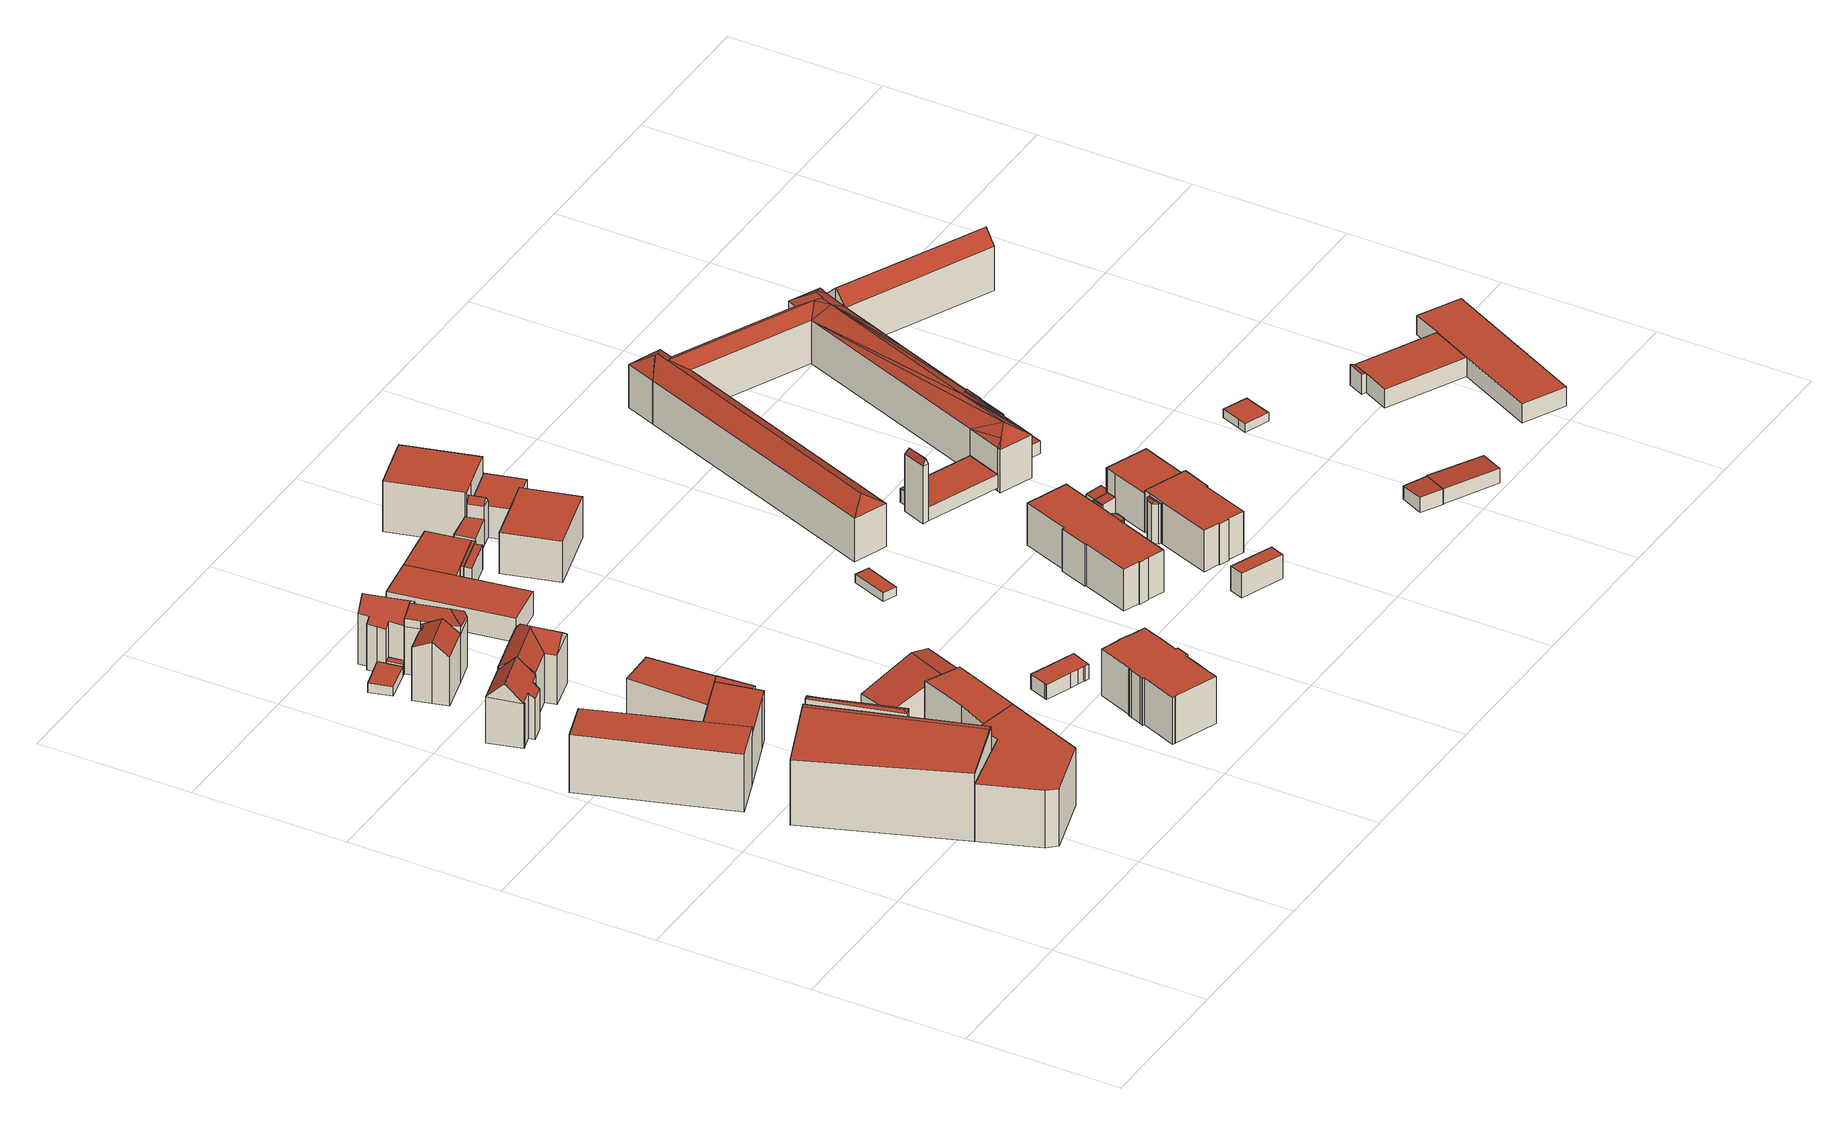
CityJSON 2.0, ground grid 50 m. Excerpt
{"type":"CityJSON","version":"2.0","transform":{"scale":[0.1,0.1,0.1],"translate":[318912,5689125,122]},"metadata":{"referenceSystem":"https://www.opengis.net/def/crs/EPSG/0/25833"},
"CityObjects":{
"building1":{"type":"Building","attributes":{"Gemeindeschluessel":14713000,"Geometrietyp2DReferenz":"3000","function":"31001_9998","roofType":"9999"},"children":["building1-1","building1-2","building1-3","building1-4","building1-5"]},
"building1-1":{"type":"BuildingPart","attributes":{"Dachtyp_tdc":"tdcPolyFlatRoof","Dachneigung":0,"QualitaetDacherkennung":34,"Geometrietyp2DReferenz":"3000","roofType":"1000","measuredHeight":16.97},"parents":["building1"],"geometry":[{"type":"MultiSurface","lod":"2","boundaries":[[[0,1,2,3,4]],[[1,5,6,7,2]],[[5,1,0,8]],[[9,3,2,7]],[[4,10,8,0]],[[3,9,10,4]],[[10,6,5,8]],[[10,9,7,6]]],"semantics":{"surfaces":[{"type":"WallSurface"},{"type":"RoofSurface"},{"type":"GroundSurface"},{"type":"ClosureSurface"}],"values":[0,0,1,2,0,3,0,3]}}]},
"building1-2":{"type":"BuildingPart","attributes":{"Dachtyp_tdc":"tdcPolyFlatRoof","Dachneigung":0,"QualitaetDacherkennung":44,"Geometrietyp2DReferenz":"3000","roofType":"1000","measuredHeight":16.89},"parents":["building1"],"geometry":[{"type":"MultiSurface","lod":"2","boundaries":[[[6,11,12,7]],[[11,13,14,12]],[[13,15,16,14]],[[17,18,19,20]],[[17,15,13,11,6,10,18]],[[19,9,7,12,14,16,20]],[[18,10,9,19]],[[7,9,10,6]],[[20,16,15,17]]],"semantics":{"surfaces":[{"type":"WallSurface"},{"type":"RoofSurface"},{"type":"GroundSurface"},{"type":"ClosureSurface"}],"values":[0,0,0,0,1,2,3,3,3]}}]},
"building1-3":{"type":"BuildingPart","attributes":{"Dachtyp_tdc":"tdcPolyFlatRoof","Dachneigung":0,"QualitaetDacherkennung":67,"Geometrietyp2DReferenz":"3000","roofType":"1000","measuredHeight":19.84},"parents":["building1"],"geometry":[{"type":"MultiSurface","lod":"2","boundaries":[[[21,22,23,24,25]],[[26,27,17,20,28,29]],[[30,31,32,16,15]],[[31,21,25,32]],[[31,30,27,26,22,21]],[[25,24,28,20,16,32]],[[29,23,22,26]],[[29,28,24,23]],[[15,17,27,30]],[[15,16,20,17]]],"semantics":{"surfaces":[{"type":"WallSurface"},{"type":"RoofSurface"},{"type":"GroundSurface"},{"type":"ClosureSurface"}],"values":[0,0,0,0,1,2,0,3,0,3]}}]},
"building1-4":{"type":"BuildingPart","attributes":{"Dachtyp_tdc":"tdcPolyFlatRoof","Dachneigung":0,"QualitaetDacherkennung":59,"Geometrietyp2DReferenz":"3000","roofType":"1000","measuredHeight":16.89},"parents":["building1"],"geometry":[{"type":"MultiSurface","lod":"2","boundaries":[[[18,33,34,19]],[[33,35,36,34]],[[35,4,3,36]],[[4,35,33,18,10]],[[19,34,36,3,9]],[[9,3,4,10]],[[19,9,10,18]]],"semantics":{"surfaces":[{"type":"WallSurface"},{"type":"RoofSurface"},{"type":"GroundSurface"},{"type":"ClosureSurface"}],"values":[0,0,0,1,2,3,3]}}]},
"building1-5":{"type":"BuildingPart","attributes":{"Dachtyp_tdc":"tdcPolyFlatRoof","Dachneigung":0,"QualitaetDacherkennung":40,"Geometrietyp2DReferenz":"3000","roofType":"1000","measuredHeight":13.67},"parents":["building1"],"geometry":[{"type":"MultiSurface","lod":"2","boundaries":[[[23,37,38,24]],[[37,39,40,38]],[[39,29,28,40]],[[39,37,23,29]],[[28,24,38,40]],[[24,28,29,23]]],"semantics":{"surfaces":[{"type":"WallSurface"},{"type":"RoofSurface"},{"type":"GroundSurface"},{"type":"ClosureSurface"}],"values":[0,0,0,1,2,3]}}]},
"building2":{"type":"Building","attributes":{"Gemeindeschluessel":14713000,"Geometrietyp2DReferenz":"3000","function":"31001_9998","roofType":"9999"},"children":["building2-1","building2-2","building2-3","building2-4"]},
"building2-1":{"type":"BuildingPart","attributes":{"Dachtyp_tdc":"tdcPolyFlatRoof","Dachneigung":0,"QualitaetDacherkennung":62,"Geometrietyp2DReferenz":"3000","roofType":"1000","measuredHeight":19.66},"parents":["building2"],"geometry":[{"type":"MultiSurface","lod":"2","boundaries":[[[41,42,43,44]],[[42,45,46,43]],[[47,48,49,50]],[[48,51,52,49]],[[51,53,54,52]],[[55,56,57,58]],[[56,41,44,57]],[[56,55,53,51,48,47,45,42,41]],[[44,43,46,50,49,52,54,58,57]],[[50,46,45,47]],[[58,54,53,55]]],"semantics":{"surfaces":[{"type":"WallSurface"},{"type":"RoofSurface"},{"type":"GroundSurface"},{"type":"ClosureSurface"}],"values":[0,0,0,0,0,0,0,1,2,3,3]}}]},
"building2-2":{"type":"BuildingPart","attributes":{"Dachtyp_tdc":"tdcPolyFlatRoof","Dachneigung":0,"QualitaetDacherkennung":76,"Geometrietyp2DReferenz":"3000","roofType":"1000","measuredHeight":19.72},"parents":["building2"],"geometry":[{"type":"MultiSurface","lod":"2","boundaries":[[[59,60,55,58,61]],[[62,63,64,54,53]],[[63,65,66,64]],[[65,59,61,66]],[[65,63,62,60,59]],[[61,58,54,64,66]],[[53,55,60,62]],[[53,54,58,55]]],"semantics":{"surfaces":[{"type":"WallSurface"},{"type":"RoofSurface"},{"type":"GroundSurface"},{"type":"ClosureSurface"}],"values":[0,0,0,0,1,2,0,3]}}]},
"building2-3":{"type":"BuildingPart","attributes":{"Dachtyp_tdc":"tdcFreeFormRoof","Dachneigung":14.83,"QualitaetDacherkennung":22,"Geometrietyp2DReferenz":"3000","roofType":"5000","measuredHeight":28.86},"parents":["building2"],"geometry":[{"type":"MultiSurface","lod":"2","boundaries":[[[67,68,69,70,71]],[[68,72,73,69]],[[72,74,75,73]],[[74,76,77,78,75]],[[74,72,68,79,80]],[[79,68,67]],[[80,79,67,76]],[[80,76,74]],[[70,69,73,75,78]],[[71,77,76,67]],[[70,78,77,71]]],"semantics":{"surfaces":[{"type":"WallSurface"},{"type":"RoofSurface"},{"type":"GroundSurface"},{"type":"ClosureSurface"}],"values":[0,0,0,0,1,1,1,1,2,0,3]}}]},
"building2-4":{"type":"BuildingPart","attributes":{"Dachtyp_tdc":"tdcCutGableRoof","Dachneigung":19.3,"QualitaetDacherkennung":6,"Geometrietyp2DReferenz":"3000","roofType":"9999","measuredHeight":28.54},"parents":["building2"],"geometry":[{"type":"MultiSurface","lod":"2","boundaries":[[[81,82,83,46,45]],[[82,71,70,83]],[[82,81,84,85]],[[71,82,85,86]],[[87,77,71,86,88]],[[81,87,88,84]],[[86,85,84,88]],[[46,83,70,78,50]],[[50,78,77,87,47]],[[78,70,71,77]],[[81,45,47,87]],[[45,46,50,47]]],"semantics":{"surfaces":[{"type":"WallSurface"},{"type":"RoofSurface"},{"type":"GroundSurface"},{"type":"ClosureSurface"}],"values":[0,0,1,0,1,0,1,2,0,3,0,3]}}]},
"building3":{"type":"Building","attributes":{"Dachtyp_tdc":"tdcFreeFormRoof","Gemeindeschluessel":14713000,"Dachneigung":44.58,"QualitaetDacherkennung":64,"Geometrietyp2DReferenz":"3000","function":"31001_9998","roofType":"5000","measuredHeight":21.18},"geometry":[{"type":"MultiSurface","lod":"2","boundaries":[[[89,90,91,92]],[[90,93,94,91]],[[93,95,96,94]],[[95,97,98,96]],[[97,99,100,98]],[[99,101,102,100]],[[101,103,104,102]],[[103,105,106,104]],[[105,107,108,106]],[[107,89,92,108]],[[109,110,95,93]],[[99,97,110,109,90,89,107,105,103,101]],[[93,90,109]],[[97,95,110]],[[92,91,94,96,98,100,102,104,106,108]]],"semantics":{"surfaces":[{"type":"WallSurface"},{"type":"RoofSurface"},{"type":"GroundSurface"}],"values":[0,0,0,0,0,0,0,0,0,0,1,1,0,0,2]}}]},
"building4":{"type":"Building","attributes":{"Gemeindeschluessel":14713000,"Geometrietyp2DReferenz":"3000","function":"31001_9998","roofType":"9999"},"children":["building4-1","building4-2"]},
"building4-1":{"type":"BuildingPart","attributes":{"Dachtyp_tdc":"tdcPolyFlatRoof","Dachneigung":0,"QualitaetDacherkennung":0,"Geometrietyp2DReferenz":"3000","roofType":"1000","measuredHeight":3.93},"parents":["building4"],"geometry":[{"type":"MultiSurface","lod":"2","boundaries":[[[111,112,113,114,115]],[[115,114,116,117]],[[114,113,118,116]],[[113,112,119,120,118]],[[121,119,112,111]],[[111,115,117,122,121]],[[117,116,118,120,122]],[[121,122,120,119]]],"semantics":{"surfaces":[{"type":"RoofSurface"},{"type":"WallSurface"},{"type":"GroundSurface"},{"type":"ClosureSurface"}],"values":[0,1,1,1,1,1,2,3]}}]},
"building4-2":{"type":"BuildingPart","attributes":{"Dachtyp_tdc":"tdcPolyFlatRoof","Dachneigung":0,"QualitaetDacherkennung":80,"Geometrietyp2DReferenz":"3000","roofType":"1000","measuredHeight":3.2},"parents":["building4"],"geometry":[{"type":"MultiSurface","lod":"2","boundaries":[[[123,121,122,124]],[[119,125,126,120]],[[125,127,128,126]],[[127,123,124,128]],[[127,125,119,121,123]],[[124,122,120,126,128]],[[120,122,121,119]]],"semantics":{"surfaces":[{"type":"WallSurface"},{"type":"RoofSurface"},{"type":"GroundSurface"},{"type":"ClosureSurface"}],"values":[0,0,0,0,1,2,3]}}]},
"building5":{"type":"Building","attributes":{"Dachtyp_tdc":"tdcFreeFormRoof","Gemeindeschluessel":14713000,"Dachneigung":37.6,"QualitaetDacherkennung":41,"Geometrietyp2DReferenz":"3000","function":"31001_9998","roofType":"5000","measuredHeight":21.34},"geometry":[{"type":"MultiSurface","lod":"2","boundaries":[[[129,130,131,132]],[[130,133,134,131]],[[133,135,136,134]],[[135,137,138,136]],[[137,139,140,138]],[[139,141,142,140]],[[141,129,132,142]],[[143,144,141,139]],[[145,146,143,139,137]],[[145,137,135]],[[147,146,145,135,133]],[[147,133,130]],[[144,143,146,147,130,129]],[[144,129,141]],[[132,131,134,136,138,140,142]]],"semantics":{"surfaces":[{"type":"WallSurface"},{"type":"RoofSurface"},{"type":"GroundSurface"}],"values":[0,0,0,0,0,0,0,1,1,0,1,0,1,0,2]}}]},
"building6":{"type":"Building","attributes":{"Gemeindeschluessel":14713000,"Geometrietyp2DReferenz":"3000","function":"31001_9998","roofType":"9999"},"children":["building6-1","building6-2"]},
"building6-1":{"type":"BuildingPart","attributes":{"Dachtyp_tdc":"tdcFreeFormRoof","Dachneigung":12.19,"QualitaetDacherkennung":28,"Geometrietyp2DReferenz":"3000","roofType":"5000","measuredHeight":20.27},"parents":["building6"],"geometry":[{"type":"MultiSurface","lod":"2","boundaries":[[[148,149,150,151]],[[149,152,153,150]],[[154,155,156,157]],[[155,158,159,156]],[[158,160,161,159]],[[160,148,151,161]],[[162,163,164,165,166]],[[160,167,165,164,168]],[[167,169,170,171,172,173,174,166,165]],[[154,175,171,170,155]],[[158,169,167,160]],[[155,170,169,158]],[[160,168,148]],[[148,168,164,163,149]],[[149,163,162,176,152]],[[151,150,153,177,157,156,159,161]],[[157,177,178,154]],[[177,153,152,178]],[[176,162,166,174]],[[175,172,171]],[[178,173,172,175,154]],[[152,176,174,173,178]]],"semantics":{"surfaces":[{"type":"WallSurface"},{"type":"RoofSurface"},{"type":"GroundSurface"},{"type":"ClosureSurface"}],"values":[0,0,0,0,0,0,1,1,1,0,0,0,0,0,0,2,3,3,0,0,3,3]}}]},
"building6-2":{"type":"BuildingPart","attributes":{"Dachtyp_tdc":"tdcGableRoof","Dachneigung":39.01,"QualitaetDacherkennung":54,"Geometrietyp2DReferenz":"3000","roofType":"3100","measuredHeight":20.84},"parents":["building6"],"geometry":[{"type":"MultiSurface","lod":"2","boundaries":[[[179,180,181,182]],[[180,175,154,157,181]],[[176,183,184,153,152]],[[183,185,186,184]],[[185,187,188,186]],[[187,189,190,188]],[[189,179,182,190]],[[185,183,176,174,191]],[[191,172,175,180,179,189,187,185]],[[182,181,157,177,153,184,186,188,190]],[[173,172,191]],[[177,157,154,178]],[[178,154,175,172,173]],[[174,173,191]],[[177,178,152,153]],[[176,152,178,173,174]]],"semantics":{"surfaces":[{"type":"WallSurface"},{"type":"RoofSurface"},{"type":"GroundSurface"},{"type":"ClosureSurface"}],"values":[0,0,0,0,0,0,0,1,1,2,0,3,3,0,3,3]}}]},
"building7":{"type":"Building","attributes":{"Dachtyp_tdc":"tdcFreeFormRoof","Gemeindeschluessel":14713000,"Dachneigung":19.11,"QualitaetDacherkennung":12,"Geometrietyp2DReferenz":"3000","function":"31001_9998","roofType":"5000","measuredHeight":19.69},"geometry":[{"type":"MultiSurface","lod":"2","boundaries":[[[192,193,194,195]],[[193,196,197,194]],[[196,198,199,197]],[[198,200,201,199]],[[200,192,195,201]],[[193,192,202,203]],[[196,203,202,200,198]],[[196,193,203]],[[192,200,202]],[[195,194,197,199,201]]],"semantics":{"surfaces":[{"type":"WallSurface"},{"type":"RoofSurface"},{"type":"GroundSurface"}],"values":[0,0,0,0,0,1,1,0,0,2]}}]},
"building8":{"type":"Building","attributes":{"Gemeindeschluessel":14713000,"Dachtyp_tdc":"tdcFreeFormRoof","Dachneigung":37.73,"QualitaetDacherkennung":40,"Geometrietyp2DReferenz":"3000","function":"31001_9998","roofType":"5000","measuredHeight":21.02},"geometry":[{"type":"MultiSurface","lod":"2","boundaries":[[[204,205,206,207]],[[205,208,209,206]],[[208,210,211,209]],[[210,212,213,211]],[[212,158,214,213]],[[158,215,216,214]],[[215,217,218,216]],[[217,219,220,218]],[[219,204,207,220]],[[221,212,210,222]],[[215,158,221,222,208,205,204,219,217]],[[158,212,221]],[[210,208,222]],[[207,206,209,211,213,214,216,218,220]]],"semantics":{"surfaces":[{"type":"WallSurface"},{"type":"RoofSurface"},{"type":"GroundSurface"}],"values":[0,0,0,0,0,0,0,0,0,1,1,0,0,2]}}]},
"building9":{"type":"Building","attributes":{"Dachtyp_tdc":"tdcPolyFlatRoof","Gemeindeschluessel":14713000,"Dachneigung":0,"QualitaetDacherkennung":72,"Geometrietyp2DReferenz":"3000","function":"31001_9998","roofType":"1000","measuredHeight":16},"geometry":[{"type":"MultiSurface","lod":"2","boundaries":[[[223,224,225,226]],[[224,227,228,225]],[[227,229,230,228]],[[229,231,232,230]],[[231,233,234,232]],[[233,235,236,234]],[[235,237,238,236]],[[237,239,240,238]],[[239,241,242,240]],[[241,243,244,242]],[[243,245,246,244]],[[245,247,248,246]],[[247,249,250,248]],[[249,251,252,250]],[[251,253,254,252]],[[253,255,256,254]],[[255,257,258,256]],[[257,259,260,258]],[[259,261,262,260]],[[261,263,264,262]],[[263,265,266,264]],[[265,267,268,266]],[[267,269,270,268]],[[269,271,272,270]],[[271,273,274,272]],[[273,275,276,274]],[[275,277,278,276]],[[277,279,280,278]],[[279,223,226,280]],[[279,277,275,273,271,269,267,265,263,261,259,257,255,253,251,249,247,245,243,241,239,237,235,233,231,229,227,224,223]],[[226,225,228,230,232,234,236,238,240,242,244,246,248,250,252,254,256,258,260,262,264,266,268,270,272,274,276,278,280]]],"semantics":{"surfaces":[{"type":"WallSurface"},{"type":"RoofSurface"},{"type":"GroundSurface"}],"values":[0,0,0,0,0,0,0,0,0,0,0,0,0,0,0,0,0,0,0,0,0,0,0,0,0,0,0,0,0,1,2]}}]},
"building10":{"type":"Building","attributes":{"Dachtyp_tdc":"tdcPolyFlatRoof","Gemeindeschluessel":14713000,"Dachneigung":0,"QualitaetDacherkennung":76,"Geometrietyp2DReferenz":"3000","function":"31001_9998","roofType":"1000","measuredHeight":5.11},"geometry":[{"type":"MultiSurface","lod":"2","boundaries":[[[281,282,283,284]],[[282,285,286,283]],[[285,287,288,286]],[[287,289,290,288]],[[289,291,292,290]],[[291,293,294,292]],[[293,295,296,294]],[[295,297,298,296]],[[297,299,300,298]],[[299,301,302,300]],[[301,303,304,302]],[[303,281,284,304]],[[303,301,299,297,295,293,291,289,287,285,282,281]],[[284,283,286,288,290,292,294,296,298,300,302,304]]],"semantics":{"surfaces":[{"type":"WallSurface"},{"type":"RoofSurface"},{"type":"GroundSurface"}],"values":[0,0,0,0,0,0,0,0,0,0,0,0,1,2]}}]},
"building11":{"type":"Building","attributes":{"name":"Fritz-Baumgarten-Schule","Gemeindeschluessel":14713000,"Geometrietyp2DReferenz":"3000","function":"31001_3021","roofType":"9999"},"children":["building11-1","building11-2","building11-3","building11-4","building11-5","building11-6"]},
"building11-1":{"type":"BuildingPart","attributes":{"Dachtyp_tdc":"tdcPolyFlatRoof","Dachneigung":0,"QualitaetDacherkennung":39,"Geometrietyp2DReferenz":"3000","roofType":"1000","measuredHeight":8.17},"parents":["building11"],"geometry":[{"type":"MultiSurface","lod":"2","boundaries":[[[305,306,307,308]],[[309,310,311,312]],[[313,310,309,306,305]],[[308,307,312,311,314]],[[312,307,306,309]],[[314,311,310,313]],[[308,314,313,305]]],"semantics":{"surfaces":[{"type":"WallSurface"},{"type":"RoofSurface"},{"type":"GroundSurface"},{"type":"ClosureSurface"}],"values":[0,0,1,2,3,3,3]}}]},
"building11-2":{"type":"BuildingPart","attributes":{"Dachtyp_tdc":"tdcPolyFlatRoof","Dachneigung":0,"QualitaetDacherkennung":77,"Geometrietyp2DReferenz":"3000","roofType":"1000","measuredHeight":8.18},"parents":["building11"],"geometry":[{"type":"MultiSurface","lod":"2","boundaries":[[[315,316,317,318]],[[316,319,320,317]],[[321,322,311,310]],[[310,313,319,316,315,321]],[[322,318,317,320,314,311]],[[321,315,318,322]],[[320,319,313,314]],[[310,311,314,313]]],"semantics":{"surfaces":[{"type":"WallSurface"},{"type":"RoofSurface"},{"type":"GroundSurface"},{"type":"ClosureSurface"}],"values":[0,0,0,1,2,3,3,3]}}]},
"building11-3":{"type":"BuildingPart","attributes":{"Dachtyp_tdc":"tdcPolyFlatRoof","Dachneigung":0,"QualitaetDacherkennung":54,"Geometrietyp2DReferenz":"3000","roofType":"1000","measuredHeight":9},"parents":["building11"],"geometry":[{"type":"MultiSurface","lod":"2","boundaries":[[[323,324,305,308,325]],[[326,327,328,320,319]],[[327,329,330,328]],[[329,327,326,324,323]],[[325,308,314,320,328,330]],[[319,313,305,324,326]],[[314,308,305,313]],[[319,320,314,313]],[[325,330,329,323]]],"semantics":{"surfaces":[{"type":"WallSurface"},{"type":"RoofSurface"},{"type":"GroundSurface"},{"type":"ClosureSurface"}],"values":[0,0,0,1,2,0,3,3,3]}}]},
"building11-4":{"type":"BuildingPart","attributes":{"Dachtyp_tdc":"tdcGableRoof","Dachneigung":45.3,"QualitaetDacherkennung":1,"Geometrietyp2DReferenz":"3000","roofType":"3100","measuredHeight":15.44},"parents":["building11"],"geometry":[{"type":"MultiSurface","lod":"2","boundaries":[[[331,332,333,330,329]],[[332,334,335,333]],[[334,336,323,325,335]],[[332,331,337]],[[336,334,338]],[[331,336,338,337]],[[334,332,337,338]],[[325,330,333,335]],[[331,329,323,336]],[[329,330,325,323]]],"semantics":{"surfaces":[{"type":"WallSurface"},{"type":"RoofSurface"},{"type":"GroundSurface"},{"type":"ClosureSurface"}],"values":[0,0,0,0,0,1,1,2,0,3]}}]},
"building11-5":{"type":"BuildingPart","attributes":{"Dachtyp_tdc":"tdcPolyFlatRoof","Dachneigung":0,"QualitaetDacherkennung":78,"Geometrietyp2DReferenz":"3000","roofType":"1000","measuredHeight":8.18},"parents":["building11"],"geometry":[{"type":"MultiSurface","lod":"2","boundaries":[[[339,340,341,342]],[[340,343,344,341]],[[343,315,318,344]],[[321,339,342,322]],[[321,315,343,340,339]],[[342,341,344,318,322]],[[315,321,322,318]]],"semantics":{"surfaces":[{"type":"WallSurface"},{"type":"RoofSurface"},{"type":"GroundSurface"},{"type":"ClosureSurface"}],"values":[0,0,0,0,1,2,3]}}]},
"building11-6":{"type":"BuildingPart","attributes":{"Dachtyp_tdc":"tdcPolyFlatRoof","Dachneigung":0,"QualitaetDacherkennung":33,"Geometrietyp2DReferenz":"3000","roofType":"1000","measuredHeight":8.2},"parents":["building11"],"geometry":[{"type":"MultiSurface","lod":"2","boundaries":[[[345,346,307,306]],[[345,347,348,346]],[[347,309,312,348]],[[309,347,345,306]],[[307,346,348,312]],[[306,307,312,309]]],"semantics":{"surfaces":[{"type":"WallSurface"},{"type":"RoofSurface"},{"type":"GroundSurface"},{"type":"ClosureSurface"}],"values":[0,0,0,1,2,3]}}]},
"building12":{"type":"Building","attributes":{"Dachtyp_tdc":"tdcPolyFlatRoof","Gemeindeschluessel":14713000,"Dachneigung":0,"QualitaetDacherkennung":76,"Geometrietyp2DReferenz":"3000","function":"31001_9998","roofType":"1000","measuredHeight":2.92},"geometry":[{"type":"MultiSurface","lod":"2","boundaries":[[[349,350,351,352]],[[350,353,354,351]],[[353,355,356,354]],[[355,349,352,356]],[[355,353,350,349]],[[352,351,354,356]]],"semantics":{"surfaces":[{"type":"WallSurface"},{"type":"RoofSurface"},{"type":"GroundSurface"}],"values":[0,0,0,0,1,2]}}]},
"building13":{"type":"Building","attributes":{"name":"Fritz-Baumgarten-Schule","Gemeindeschluessel":14713000,"Geometrietyp2DReferenz":"3000","function":"31001_3021","roofType":"9999"},"children":["building13-1","building13-2","building13-3"]},
"building13-1":{"type":"BuildingPart","attributes":{"Dachtyp_tdc":"tdcPolyFlatRoof","Dachneigung":0,"QualitaetDacherkennung":80,"Geometrietyp2DReferenz":"3000","roofType":"1000","measuredHeight":14.03},"parents":["building13"],"geometry":[{"type":"MultiSurface","lod":"2","boundaries":[[[357,358,359,360]],[[358,361,362,359]],[[361,363,364,362]],[[363,365,366,367,364]],[[368,357,360,369,370]],[[368,365,363,361,358,357]],[[360,359,362,364,367,369]],[[370,366,365,368]],[[370,369,367,366]]],"semantics":{"surfaces":[{"type":"WallSurface"},{"type":"RoofSurface"},{"type":"GroundSurface"},{"type":"ClosureSurface"}],"values":[0,0,0,0,0,1,2,0,3]}}]},
"building13-2":{"type":"BuildingPart","attributes":{"Dachtyp_tdc":"tdcPolyFlatRoof","Dachneigung":0,"QualitaetDacherkennung":75,"Geometrietyp2DReferenz":"3000","roofType":"1000","measuredHeight":10.75},"parents":["building13"],"geometry":[{"type":"MultiSurface","lod":"2","boundaries":[[[366,371,372,367]],[[371,373,374,372]],[[375,376,377,378]],[[376,379,380,377]],[[379,370,369,380]],[[370,379,376,375,373,371,366]],[[367,372,374,378,377,380,369]],[[378,374,373,375]],[[367,369,370,366]]],"semantics":{"surfaces":[{"type":"WallSurface"},{"type":"RoofSurface"},{"type":"GroundSurface"},{"type":"ClosureSurface"}],"values":[0,0,0,0,0,1,2,3,3]}}]},
"building13-3":{"type":"BuildingPart","attributes":{"Dachtyp_tdc":"tdcPolyFlatRoof","Dachneigung":0,"QualitaetDacherkennung":81,"Geometrietyp2DReferenz":"3000","roofType":"1000","measuredHeight":17.33},"parents":["building13"],"geometry":[{"type":"MultiSurface","lod":"2","boundaries":[[[381,375,378]],[[382,374,373]],[[382,383,384,374]],[[383,385,386,384]],[[385,387,388,386]],[[387,389,390,388]],[[389,381,378,390]],[[389,387,385,383,382,381]],[[378,374,384,386,388,390]],[[373,375,381,382]],[[373,374,378,375]]],"semantics":{"surfaces":[{"type":"WallSurface"},{"type":"RoofSurface"},{"type":"GroundSurface"},{"type":"ClosureSurface"}],"values":[0,0,0,0,0,0,0,1,2,0,3]}}]},
"building14":{"type":"Building","attributes":{"Gemeindeschluessel":14713000,"Geometrietyp2DReferenz":"3000","function":"31001_9998","roofType":"9999"},"children":["building14-1","building14-2"]},
"building14-1":{"type":"BuildingPart","attributes":{"Dachtyp_tdc":"tdcPolyFlatRoof","Dachneigung":0,"QualitaetDacherkennung":71,"Geometrietyp2DReferenz":"3000","roofType":"1000","measuredHeight":14.4},"parents":["building14"],"geometry":[{"type":"MultiSurface","lod":"2","boundaries":[[[391,392,393,394]],[[392,395,396,393]],[[395,397,398,396]],[[397,399,400,398]],[[399,401,402,403,400]],[[404,405,406]],[[404,407,408,405]],[[407,409,410,408]],[[409,411,412,410]],[[411,413,414,412]],[[413,415,416,414]],[[415,417,418,416]],[[417,419,420,418]],[[419,421,422,420]],[[421,391,394,422]],[[421,419,417,415,413,411,409,407,404,423,401,399,397,395,392,391]],[[394,393,396,398,400,403,424,405,408,410,412,414,416,418,420,422]],[[425,402,401,423]],[[425,424,403,402]],[[406,425,423,404]],[[406,405,424,425]]],"semantics":{"surfaces":[{"type":"WallSurface"},{"type":"RoofSurface"},{"type":"GroundSurface"},{"type":"ClosureSurface"}],"values":[0,0,0,0,0,0,0,0,0,0,0,0,0,0,0,1,2,0,3,0,3]}}]},
"building14-2":{"type":"BuildingPart","attributes":{"Dachtyp_tdc":"tdcPolyFlatRoof","Dachneigung":0,"QualitaetDacherkennung":64,"Geometrietyp2DReferenz":"3000","roofType":"1000","measuredHeight":14.05},"parents":["building14"],"geometry":[{"type":"MultiSurface","lod":"2","boundaries":[[[402,426,427,403]],[[426,428,429,427]],[[428,430,431,429]],[[430,432,433,431]],[[432,434,435,433]],[[434,406,405,435]],[[434,432,430,428,426,402,425,406]],[[405,424,403,427,429,431,433,435]],[[424,405,406,425]],[[403,424,425,402]]],"semantics":{"surfaces":[{"type":"WallSurface"},{"type":"RoofSurface"},{"type":"GroundSurface"},{"type":"ClosureSurface"}],"values":[0,0,0,0,0,0,1,2,3,3]}}]},
"building15":{"type":"Building","attributes":{"Dachtyp_tdc":"tdcPolyFlatRoof","Gemeindeschluessel":14713000,"Dachneigung":0,"QualitaetDacherkennung":63,"Geometrietyp2DReferenz":"3000","function":"31001_9998","roofType":"1000","measuredHeight":8.39},"geometry":[{"type":"MultiSurface","lod":"2","boundaries":[[[436,437,438,439]],[[437,440,441,438]],[[440,442,443,441]],[[442,444,445,443]],[[444,436,439,445]],[[444,442,440,437,436]],[[439,438,441,443,445]]],"semantics":{"surfaces":[{"type":"WallSurface"},{"type":"RoofSurface"},{"type":"GroundSurface"}],"values":[0,0,0,0,0,1,2]}}]},
"building16":{"type":"Building","attributes":{"Gemeindeschluessel":14713000,"Geometrietyp2DReferenz":"3000","function":"31001_9998","roofType":"9999"},"children":["building16-1","building16-2"]},
"building16-1":{"type":"BuildingPart","attributes":{"Dachtyp_tdc":"tdcPolyFlatRoof","Dachneigung":0,"QualitaetDacherkennung":40,"Geometrietyp2DReferenz":"3000","roofType":"1000","measuredHeight":14.21},"parents":["building16"],"geometry":[{"type":"MultiSurface","lod":"2","boundaries":[[[446,447,448]],[[446,449,450,447]],[[449,451,452,450]],[[451,453,454,452]],[[453,455,456,454]],[[455,457,458,456]],[[457,459,460,458]],[[459,461,462,460]],[[461,463,464,462]],[[463,465,466,464]],[[465,467,468,466]],[[467,469,470,468]],[[469,471,472,473,470]],[[471,469,467,465,463,461,459,457,455,453,451,449,446,474]],[[475,476,447,450,452,454,456,458,460,462,464,466,468,470,473]],[[448,477,478,474,446]],[[448,447,476,477]],[[476,475,478,477]],[[478,472,471,474]],[[478,475,473,472]]],"semantics":{"surfaces":[{"type":"WallSurface"},{"type":"RoofSurface"},{"type":"GroundSurface"},{"type":"ClosureSurface"}],"values":[0,0,0,0,0,0,0,0,0,0,0,0,0,1,2,0,3,3,0,3]}}]},
"building16-2":{"type":"BuildingPart","attributes":{"Dachtyp_tdc":"tdcFreeFormRoof","Dachneigung":27.35,"QualitaetDacherkennung":39,"Geometrietyp2DReferenz":"3000","roofType":"5000","measuredHeight":14.06},"parents":["building16"],"geometry":[{"type":"MultiSurface","lod":"2","boundaries":[[[472,479,480,473]],[[479,481,482,480]],[[481,483,484,482]],[[483,485,486,484]],[[485,487,488,486]],[[487,448,447,488]],[[448,487,489]],[[487,485,490,489]],[[485,483,491,490]],[[483,481,492,491]],[[481,479,472,478,477,492]],[[477,448,489,490,491,492]],[[473,480,482,484,486,488,447,476,475]],[[476,447,448,477]],[[476,477,478,475]],[[473,475,478,472]]],"semantics":{"surfaces":[{"type":"WallSurface"},{"type":"RoofSurface"},{"type":"GroundSurface"},{"type":"ClosureSurface"}],"values":[0,0,0,0,0,0,1,1,1,1,1,1,2,3,3,3]}}]},
"building17":{"type":"Building","attributes":{"Gemeindeschluessel":14713000,"Geometrietyp2DReferenz":"3000","function":"31001_9998","roofType":"9999"},"children":["building17-1","building17-2"]},
"building17-1":{"type":"BuildingPart","attributes":{"Dachtyp_tdc":"tdcPolyFlatRoof","Dachneigung":4.17,"QualitaetDacherkennung":64,"Geometrietyp2DReferenz":"3000","roofType":"2100","measuredHeight":4.63},"parents":["building17"],"geometry":[{"type":"MultiSurface","lod":"2","boundaries":[[[493,494,398,400]],[[494,495,496,398]],[[495,497,498,496]],[[499,493,400,500]],[[499,497,495,494,493]],[[400,398,496,498,500]],[[500,498,497,499]]],"semantics":{"surfaces":[{"type":"WallSurface"},{"type":"RoofSurface"},{"type":"GroundSurface"},{"type":"ClosureSurface"}],"values":[0,0,0,0,1,2,3]}}]},
"building17-2":{"type":"BuildingPart","attributes":{"Dachtyp_tdc":"tdcPolyFlatRoof","Dachneigung":5.35,"QualitaetDacherkennung":68,"Geometrietyp2DReferenz":"3000","roofType":"2100","measuredHeight":5.24},"parents":["building17"],"geometry":[{"type":"MultiSurface","lod":"2","boundaries":[[[501,502,499,500,503]],[[504,505,506,498,497]],[[505,501,503,506]],[[505,504,502,501]],[[503,500,498,506]],[[497,499,502,504]],[[497,498,500,499]]],"semantics":{"surfaces":[{"type":"WallSurface"},{"type":"RoofSurface"},{"type":"GroundSurface"},{"type":"ClosureSurface"}],"values":[0,0,0,1,2,0,3]}}]},
"building18":{"type":"Building","attributes":{"Gemeindeschluessel":14713000,"Geometrietyp2DReferenz":"3000","function":"31001_9998","roofType":"9999"},"children":["building18-1","building18-2"]},
"building18-1":{"type":"BuildingPart","attributes":{"Dachtyp_tdc":"tdcFreeFormRoof","Dachneigung":66.57,"QualitaetDacherkennung":11,"Geometrietyp2DReferenz":"3000","roofType":"5000","measuredHeight":21.88},"parents":["building18"],"geometry":[{"type":"MultiSurface","lod":"2","boundaries":[[[507,508,509,510,511]],[[512,513,514,515,516]],[[513,507,511,514]],[[517,513,512]],[[518,517,512,508]],[[518,508,507]],[[517,518,507,513]],[[511,510,515,514]],[[516,509,508,512]],[[516,515,510,509]]],"semantics":{"surfaces":[{"type":"WallSurface"},{"type":"RoofSurface"},{"type":"GroundSurface"},{"type":"ClosureSurface"}],"values":[0,0,0,0,1,1,1,2,0,3]}}]},
"building18-2":{"type":"BuildingPart","attributes":{"Dachtyp_tdc":"tdcPolyFlatRoof","Dachneigung":0,"QualitaetDacherkennung":49,"Geometrietyp2DReferenz":"3000","roofType":"1000","measuredHeight":4.6},"parents":["building18"],"geometry":[{"type":"MultiSurface","lod":"2","boundaries":[[[519,520,521,522]],[[520,523,524,521]],[[523,516,515,524]],[[509,519,522,510]],[[509,516,523,520,519]],[[522,521,524,515,510]],[[510,515,516,509]]],"semantics":{"surfaces":[{"type":"WallSurface"},{"type":"RoofSurface"},{"type":"GroundSurface"},{"type":"ClosureSurface"}],"values":[0,0,0,0,1,2,3]}}]},
"building19":{"type":"Building","attributes":{"Dachtyp_tdc":"tdcPolyFlatRoof","Gemeindeschluessel":14713000,"Dachneigung":5.14,"QualitaetDacherkennung":71,"Geometrietyp2DReferenz":"3000","function":"31001_9998","roofType":"2100","measuredHeight":5.34},"geometry":[{"type":"MultiSurface","lod":"2","boundaries":[[[525,505,526,527]],[[505,504,528,526]],[[504,529,530,528]],[[529,531,532,530]],[[531,533,534,532]],[[533,535,536,534]],[[535,537,538,536]],[[537,525,527,538]],[[537,535,533,531,529,504,505,525]],[[527,526,528,530,532,534,536,538]]],"semantics":{"surfaces":[{"type":"WallSurface"},{"type":"RoofSurface"},{"type":"GroundSurface"}],"values":[0,0,0,0,0,0,0,0,1,2]}}]},
"building20":{"type":"Building","attributes":{"Dachtyp_tdc":"tdcPolyFlatRoof","Gemeindeschluessel":14713000,"Dachneigung":0,"QualitaetDacherkennung":71,"Geometrietyp2DReferenz":"3000","function":"31001_9998","roofType":"1000","measuredHeight":13.3},"geometry":[{"type":"MultiSurface","lod":"2","boundaries":[[[539,540,541,542]],[[540,543,544,541]],[[543,545,546,544]],[[545,547,548,546]],[[547,549,550,548]],[[549,551,552,550]],[[551,553,554,552]],[[553,539,542,554]],[[553,551,549,547,545,543,540,539]],[[542,541,544,546,548,550,552,554]]],"semantics":{"surfaces":[{"type":"WallSurface"},{"type":"RoofSurface"},{"type":"GroundSurface"}],"values":[0,0,0,0,0,0,0,0,1,2]}}]},
"building21":{"type":"Building","attributes":{"Dachtyp_tdc":"tdcFreeFormRoof","Gemeindeschluessel":14713000,"Dachneigung":34.75,"QualitaetDacherkennung":70,"Geometrietyp2DReferenz":"3000","function":"31001_9998","roofType":"5000","measuredHeight":18.84},"geometry":[{"type":"MultiSurface","lod":"2","boundaries":[[[555,556,557,558]],[[556,559,560,557]],[[559,561,562,560]],[[561,563,564,562]],[[563,565,566,564]],[[565,567,568,566]],[[567,569,570,568]],[[569,571,572,570]],[[571,573,574,572]],[[573,575,576,574]],[[575,577,578,576]],[[577,579,580,578]],[[579,581,582,580]],[[581,583,584,582]],[[583,585,586,584]],[[585,587,588,586]],[[587,589,590,588]],[[589,591,592,590]],[[591,593,594,592]],[[593,595,596,594]],[[595,597,598,596]],[[597,599,600,598]],[[599,601,602,600]],[[601,603,604,602]],[[603,605,606,604]],[[605,555,558,606]],[[607,608,609,605,603]],[[607,603,601]],[[608,607,601,599]],[[610,611,612,609,608,599,597]],[[610,597,595]],[[613,611,610,595,593]],[[614,613,593,591]],[[614,615,616]],[[591,615,614]],[[591,617,615]],[[591,618,617]],[[589,618,591]],[[589,619,618]],[[619,589,587]],[[619,587,585]],[[618,619,585,583]],[[620,579,577]],[[617,579,620]],[[617,581,579]],[[617,583,581]],[[583,617,618]],[[621,620,577,575]],[[621,575,573]],[[617,620,621,573,571]],[[615,567,565]],[[615,569,567]],[[615,571,569]],[[571,615,617]],[[622,623,624,616,615,565,563]],[[622,563,561]],[[623,622,561,559]],[[624,623,559,556]],[[612,611,613,614,616,624,556,555]],[[609,612,555,605]],[[558,557,560,562,564,566,568,570,572,574,576,578,580,582,584,586,588,590,592,594,596,598,600,602,604,606]]],"semantics":{"surfaces":[{"type":"WallSurface"},{"type":"RoofSurface"},{"type":"GroundSurface"}],"values":[0,0,0,0,0,0,0,0,0,0,0,0,0,0,0,0,0,0,0,0,0,0,0,0,0,0,1,1,1,1,1,1,1,1,1,1,1,1,1,1,1,1,1,1,1,1,1,1,1,1,1,1,1,1,1,1,1,1,1,1,2]}}]},
"building22":{"type":"Building","attributes":{"Dachtyp_tdc":"tdcPolyFlatRoof","Gemeindeschluessel":14713000,"Dachneigung":0,"QualitaetDacherkennung":49,"Geometrietyp2DReferenz":"3000","function":"31001_9998","roofType":"1000","measuredHeight":4.28},"geometry":[{"type":"MultiSurface","lod":"2","boundaries":[[[625,626,627,628]],[[626,629,630,627]],[[629,631,632,630]],[[631,625,628,632]],[[631,629,626,625]],[[628,627,630,632]]],"semantics":{"surfaces":[{"type":"WallSurface"},{"type":"RoofSurface"},{"type":"GroundSurface"}],"values":[0,0,0,0,1,2]}}]},
"building23":{"type":"Building","attributes":{"Dachtyp_tdc":"tdcPolyFlatRoof","Gemeindeschluessel":14713000,"Dachneigung":4.84,"QualitaetDacherkennung":79,"Geometrietyp2DReferenz":"3000","function":"31001_2000","roofType":"2100","measuredHeight":5.21},"geometry":[{"type":"MultiSurface","lod":"2","boundaries":[[[633,634,635,636]],[[633,637,638,634]],[[635,639,640,636]],[[634,638,639,635]],[[638,637,640,639]],[[637,633,636,640]]],"semantics":{"surfaces":[{"type":"WallSurface"},{"type":"RoofSurface"},{"type":"GroundSurface"}],"values":[0,1,2,0,0,0]}}]},
"building24":{"type":"Building","attributes":{"Gemeindeschluessel":14713000,"Geometrietyp2DReferenz":"3000","function":"31001_9998","roofType":"9999"},"children":["building24-1","building24-2"]},
"building24-1":{"type":"BuildingPart","attributes":{"Dachtyp_tdc":"tdcPolyFlatRoof","Dachneigung":0,"QualitaetDacherkennung":34,"Geometrietyp2DReferenz":"3000","roofType":"1000","measuredHeight":13.39},"parents":["building24"],"geometry":[{"type":"MultiSurface","lod":"2","boundaries":[[[641,642,632,643,644]],[[642,645,646,632]],[[645,647,648,649,646]],[[647,645,642,641]],[[643,632,646,649]],[[644,648,647,641]],[[644,643,649,648]]],"semantics":{"surfaces":[{"type":"WallSurface"},{"type":"RoofSurface"},{"type":"GroundSurface"},{"type":"ClosureSurface"}],"values":[0,0,0,1,2,0,3]}}]},
"building24-2":{"type":"BuildingPart","attributes":{"Dachtyp_tdc":"tdcPolyFlatRoof","Dachneigung":0,"QualitaetDacherkennung":78,"Geometrietyp2DReferenz":"3000","roofType":"1000","measuredHeight":4.25},"parents":["building24"],"geometry":[{"type":"MultiSurface","lod":"2","boundaries":[[[650,625,628,651]],[[625,644,643,628]],[[648,652,653,649]],[[652,650,651,653]],[[652,648,644,625,650]],[[651,628,643,649,653]],[[649,643,644,648]]],"semantics":{"surfaces":[{"type":"WallSurface"},{"type":"RoofSurface"},{"type":"GroundSurface"},{"type":"ClosureSurface"}],"values":[0,0,0,0,1,2,3]}}]},
"building25":{"type":"Building","attributes":{"Dachtyp_tdc":"tdcPolyFlatRoof","Gemeindeschluessel":14713000,"Dachneigung":4.81,"QualitaetDacherkennung":84,"Geometrietyp2DReferenz":"3000","function":"31001_2000","roofType":"2100","measuredHeight":5.14},"geometry":[{"type":"MultiSurface","lod":"2","boundaries":[[[638,634,654,655]],[[634,656,657,654]],[[656,658,659,657]],[[658,660,661,659]],[[660,638,655,661]],[[660,658,656,634,638]],[[655,654,657,659,661]]],"semantics":{"surfaces":[{"type":"WallSurface"},{"type":"RoofSurface"},{"type":"GroundSurface"}],"values":[0,0,0,0,0,1,2]}}]},
"building26":{"type":"Building","attributes":{"Dachtyp_tdc":"tdcPolyFlatRoof","Gemeindeschluessel":14713000,"Dachneigung":0,"QualitaetDacherkennung":86,"Geometrietyp2DReferenz":"3000","function":"31001_9998","roofType":"1000","measuredHeight":2.9},"geometry":[{"type":"MultiSurface","lod":"2","boundaries":[[[662,663,664,665]],[[663,666,667,664]],[[666,668,669,667]],[[668,670,671,669]],[[670,662,665,671]],[[670,668,666,663,662]],[[665,664,667,669,671]]],"semantics":{"surfaces":[{"type":"WallSurface"},{"type":"RoofSurface"},{"type":"GroundSurface"}],"values":[0,0,0,0,0,1,2]}}]},
"building27":{"type":"Building","attributes":{"Gemeindeschluessel":14713000,"Geometrietyp2DReferenz":"3000","function":"31001_9998","roofType":"9999"},"children":["building27-1","building27-2","building27-3"]},
"building27-1":{"type":"BuildingPart","attributes":{"Dachtyp_tdc":"tdcPolyFlatRoof","Dachneigung":0,"QualitaetDacherkennung":74,"Geometrietyp2DReferenz":"3000","roofType":"1000","measuredHeight":6.52},"parents":["building27"],"geometry":[{"type":"MultiSurface","lod":"2","boundaries":[[[672,673,674,675]],[[676,677,678,679]],[[677,680,681,678]],[[680,677,676,672,675]],[[674,673,679,678,681]],[[679,673,672,676]],[[675,674,681,680]]],"semantics":{"surfaces":[{"type":"WallSurface"},{"type":"RoofSurface"},{"type":"GroundSurface"},{"type":"ClosureSurface"}],"values":[0,0,0,1,2,3,3]}}]},
"building27-2":{"type":"BuildingPart","attributes":{"Dachtyp_tdc":"tdcPolyFlatRoof","Dachneigung":14.62,"QualitaetDacherkennung":53,"Geometrietyp2DReferenz":"3000","roofType":"2100","measuredHeight":6.84},"parents":["building27"],"geometry":[{"type":"MultiSurface","lod":"2","boundaries":[[[680,682,683,681]],[[682,684,685,683]],[[684,675,674,685]],[[675,684,682,680]],[[681,683,685,674]],[[681,674,675,680]]],"semantics":{"surfaces":[{"type":"WallSurface"},{"type":"RoofSurface"},{"type":"GroundSurface"},{"type":"ClosureSurface"}],"values":[0,0,0,1,2,3]}}]},
"building27-3":{"type":"BuildingPart","attributes":{"Dachtyp_tdc":"tdcPolyFlatRoof","Dachneigung":0,"QualitaetDacherkennung":86,"Geometrietyp2DReferenz":"3000","roofType":"1000","measuredHeight":6.57},"parents":["building27"],"geometry":[{"type":"MultiSurface","lod":"2","boundaries":[[[686,687,688,689]],[[687,690,691,688]],[[690,692,693,691]],[[692,694,676,679,693]],[[695,696,697,673,672]],[[696,698,699,697]],[[698,686,689,699]],[[698,696,695,694,692,690,687,686]],[[689,688,691,693,679,673,697,699]],[[672,676,694,695]],[[672,673,679,676]]],"semantics":{"surfaces":[{"type":"WallSurface"},{"type":"RoofSurface"},{"type":"GroundSurface"},{"type":"ClosureSurface"}],"values":[0,0,0,0,0,0,0,1,2,0,3]}}]},
"building28":{"type":"Building","attributes":{"name":"Bürgeramt","Dachtyp_tdc":"tdcGableRoof","Gemeindeschluessel":14713000,"Dachneigung":46.1,"QualitaetDacherkennung":70,"Geometrietyp2DReferenz":"3000","function":"31001_3012","roofType":"3100","measuredHeight":19.38},"geometry":[{"type":"MultiSurface","lod":"2","boundaries":[[[700,701,702,703]],[[701,704,705,702]],[[704,706,707,705]],[[706,708,709,707]],[[708,710,711,709]],[[710,712,713,711]],[[712,700,703,713]],[[708,706,704,701]],[[701,700,712,710,708]],[[703,702,705,707,709,711,713]]],"semantics":{"surfaces":[{"type":"WallSurface"},{"type":"RoofSurface"},{"type":"GroundSurface"}],"values":[0,0,0,0,0,0,0,1,1,2]}}]}
},
"vertices":[
[494,1361,194],[503,1239,194],[503,1239,24],[494,1361,24],[494,1361,193],[490,1239,194],[490,1239,193],[490,1239,24],[468,1351,194],[468,1351,24],[468,1351,193],
[497,1207,193],[497,1207,24],[461,1193,193],[461,1193,24],[287,1129,193],[287,1129,24],[240,1269,193],[357,1311,193],[357,1311,24],[240,1269,24],
[3,1561,222],[129,1602,222],[129,1602,161],[129,1602,24],[3,1561,24],[213,1351,222],[240,1269,222],[213,1351,24],[213,1351,161],[287,1129,222],[158,1082,222],[158,1082,24],
[361,1576,193],[361,1576,24],[480,1578,193],[480,1578,24],
[141,1605,161],[141,1605,24],[234,1358,161],[234,1358,24],
[444,225,220],[418,255,220],[418,255,23],[444,225,23],[349,444,220],[349,444,23],[509,481,220],[573,496,220],[573,496,23],[509,481,23],[598,572,220],[598,572,23],[619,568,220],[619,568,23],[746,543,220],[643,282,220],[643,282,23],[746,543,23],
[833,763,221],[746,543,221],[833,763,23],[619,568,221],[670,665,221],[670,665,23],[723,814,221],[723,814,23],
[372,1005,308],[389,1010,308],[389,1010,23],[372,1005,23],[372,1005,248],[399,975,308],[399,975,23],[473,727,308],[473,727,23],[448,716,308],[448,716,280],[448,716,23],[383,1000,311],[457,735,312],
[349,444,256],[166,939,247],[166,939,23],[495,478,308],[334,993,308],[346,997,309],[509,481,306],[508,481,309],
[135,1778,176],[132,1778,176],[132,1778,22],[135,1778,22],[104,1888,179],[104,1888,22],[239,1923,179],[239,1923,22],[267,1816,179],[267,1816,22],[234,1807,179],[234,1807,22],[238,1788,160],[238,1788,22],[187,1774,159],[187,1774,22],[182,1793,178],[182,1793,22],[135,1781,179],[135,1781,22],[118,1834,234],[253,1870,234],
[271,2302,62],[279,2252,62],[294,2256,62],[298,2257,62],[290,2305,62],[298,2257,22],[290,2305,22],[294,2256,22],[279,2252,54],[279,2252,22],[271,2302,54],[271,2302,22],
[267,2329,54],[267,2329,22],[179,2228,54],[179,2228,22],[160,2299,54],[160,2299,22],
[239,1923,187],[435,1975,187],[435,1975,19],[239,1923,19],[458,1959,187],[458,1959,19],[478,1832,187],[478,1832,19],[372,1805,187],[372,1805,19],[362,1842,187],[362,1842,19],[267,1816,187],[267,1816,19],[401,1909,229],[253,1869,230],[425,1818,229],[407,1906,232],[447,1967,195],
[428,2141,181],[412,2118,181],[412,2118,19],[428,2141,19],[336,2098,181],[336,2098,19],[306,2211,181],[294,2256,181],[294,2256,19],[306,2211,19],[298,2257,181],[298,2257,19],[405,2285,181],[405,2285,19],[336,2098,208],[412,2118,190],[425,2136,195],[383,2156,222],[336,2098,209],[353,2271,222],[428,2141,192],[298,2257,209],[294,2256,209],[306,2211,209],[312,2187,209],[322,2148,209],[328,2125,209],[306,2211,197],[336,2098,185],[322,2148,19],[322,2148,181],
[278,2191,202],[296,2196,202],[296,2196,19],[278,2191,19],[218,2067,186],[218,2067,19],[205,2117,228],[205,2117,19],[190,2174,200],[190,2174,19],[270,2195,200],[270,2195,19],[322,2148,228],
[882,892,211],[833,763,210],[833,763,25],[882,892,25],[723,814,202],[723,814,25],[619,867,161],[619,867,25],[660,985,158],[660,985,25],[828,915,222],[775,790,222],
[262,2360,174],[280,2362,188],[280,2362,17],[262,2360,17],[275,2395,191],[275,2395,17],[383,2424,181],[383,2424,17],[405,2285,190],[405,2285,17],[298,2257,17],[290,2305,184],[290,2305,17],[271,2302,170],[271,2302,17],[267,2329,172],[267,2329,17],[356,2272,227],[321,2407,227],
[1032,186,189],[1078,303,189],[1078,303,29],[1032,186,29],[1073,305,189],[1073,305,29],[1074,308,189],[1074,308,29],[1078,317,189],[1078,317,29],[1091,351,189],[1091,351,29],[1095,360,189],[1095,360,29],[1096,364,189],[1096,364,29],[1100,362,189],[1100,362,29],[1146,479,189],[1146,479,29],[1149,477,189],[1149,477,29],[1207,457,189],[1207,457,29],[1207,459,189],[1207,459,29],[1236,448,189],[1236,448,29],[1237,447,189],[1237,447,29],[1237,445,189],[1237,445,29],[1296,423,189],[1296,423,29],[1269,352,189],[1269,352,29],[1267,346,189],[1267,346,29],[1247,297,189],[1247,297,29],[1255,294,189],[1255,294,29],[1239,253,189],[1239,253,29],[1232,255,189],[1232,255,29],[1212,204,189],[1212,204,29],[1196,164,189],[1196,164,29],[1194,158,189],[1194,158,29],[1183,129,189],[1183,129,29],[1043,182,189],[1043,182,29],[1040,183,189],[1040,183,29],
[1181,558,79],[1164,564,79],[1164,564,28],[1181,558,28],[1137,574,79],[1137,574,28],[1053,605,79],[1053,605,28],[1054,607,79],[1054,607,28],[1056,613,79],[1056,613,28],[1076,665,79],[1076,665,28],[1077,670,79],[1077,670,28],[1143,645,79],[1143,645,28],[1226,614,79],[1226,614,28],[1200,550,79],[1200,550,28],[1187,555,79],[1187,555,28],
[866,2345,97],[854,2342,97],[854,2342,15],[866,2345,15],[738,2312,97],[735,2321,97],[735,2321,15],[738,2312,15],[865,2356,97],[865,2356,15],
[668,2467,97],[842,2495,97],[842,2495,15],[668,2467,15],[856,2409,97],[856,2409,15],[693,2309,97],[693,2309,15],
[963,2371,105],[866,2345,105],[963,2371,15],[856,2409,105],[949,2425,105],[949,2425,15],[950,2420,105],[950,2420,15],
[950,2420,149],[993,2431,140],[993,2431,15],[1006,2382,140],[1006,2382,15],[963,2371,149],[965,2424,169],[978,2375,169],
[730,2082,97],[589,2059,97],[589,2059,15],[730,2082,15],[526,2444,97],[526,2444,15],
[860,2319,97],[860,2319,15],[744,2288,97],[744,2288,15],
[1260,1248,51],[1304,1362,51],[1304,1362,22],[1260,1248,22],[1349,1345,51],[1349,1345,22],[1305,1231,51],[1305,1231,22],
[1135,2149,154],[913,2090,154],[913,2090,13],[1135,2149,13],[866,2268,154],[866,2268,13],[1026,2310,154],[1026,2310,13],[1026,2311,154],[1026,2311,121],[1026,2311,13],[1088,2327,154],[1088,2327,13],[1088,2327,121],
[1006,2382,121],[1006,2382,13],[993,2431,121],[993,2431,13],[1128,2468,121],[1142,2472,121],[1142,2472,13],[1128,2468,13],[1174,2350,121],[1174,2350,13],
[1128,2468,187],[993,2431,187],[950,2420,187],[950,2420,13],[949,2425,187],[949,2425,13],[887,2656,187],[887,2656,13],[1065,2704,187],[1065,2704,13],
[1632,877,171],[1639,875,171],[1639,875,27],[1632,877,27],[1696,1026,171],[1696,1026,27],[1831,975,171],[1831,975,27],[1818,938,171],[1818,938,27],[1768,804,171],[1768,804,167],[1768,804,27],[1747,753,171],[1747,753,27],[1747,753,167],[1680,576,171],[1680,576,27],[1625,597,171],[1625,597,27],[1624,595,171],[1624,595,27],[1594,606,171],[1594,606,27],[1595,609,171],[1595,609,27],[1542,629,171],[1542,629,27],[1600,781,171],[1600,781,27],[1596,783,171],[1596,783,27],[1767,805,171],[1767,805,27],[1767,805,167],
[1766,799,167],[1766,799,27],[1772,796,167],[1772,796,27],[1779,781,167],[1779,781,27],[1769,754,167],[1769,754,27],[1755,750,167],[1755,750,27],
[1758,367,114],[1775,412,114],[1775,412,30],[1758,367,30],[1914,358,114],[1914,358,30],[1900,323,114],[1900,323,30],[1897,313,114],[1897,313,30],
[1903,746,172],[1903,746,30],[1903,746,165],[1911,766,172],[1911,766,30],[2048,715,172],[2048,715,30],[2052,713,172],[2052,713,30],[2017,622,172],[2017,622,30],[2013,624,172],[2013,624,30],[1956,472,172],[1956,472,30],[1902,493,172],[1902,493,30],[1901,489,172],[1901,489,30],[1869,501,172],[1869,501,30],[1870,504,172],[1870,504,30],[1818,523,172],[1818,523,30],[1882,693,172],[1882,693,161],[1882,693,30],[1883,692,172],[1883,692,30],[1886,699,30],[1886,699,165],[1883,692,161],
[1885,700,165],[1885,700,30],[1878,702,165],[1878,702,30],[1870,720,165],[1870,720,30],[1879,741,165],[1879,741,30],[1895,749,165],[1895,749,30],[1895,742,168],[1887,733,170],[1882,720,170],[1882,707,168],
[1818,938,73],[1831,975,70],[1926,940,70],[1926,940,27],[1924,935,70],[1924,935,27],[1912,903,73],[1912,903,27],
[1956,886,79],[1912,903,75],[1956,886,27],[1924,935,75],[1968,918,79],[1968,918,27],
[1676,1411,221],[1695,1403,221],[1695,1403,71],[1695,1403,25],[1676,1411,25],[1666,1328,221],[1647,1335,221],[1647,1335,25],[1666,1328,25],[1666,1328,71],[1656,1332,244],[1681,1398,244],
[1710,1443,71],[1948,1351,71],[1948,1351,25],[1710,1443,25],[1904,1237,71],[1904,1237,25],
[1970,923,79],[1968,918,26],[1970,923,26],[1924,935,26],[1926,940,75],[1926,940,26],[1937,969,75],[1937,969,26],[1986,950,80],[1986,950,26],[1988,949,80],[1988,949,26],[1977,920,80],[1977,920,26],
[1911,766,161],[1956,886,161],[1956,886,28],[1911,766,28],[1968,918,161],[1968,918,28],[1970,923,161],[1970,923,28],[1977,920,161],[1977,920,28],[2089,877,161],[2089,877,28],[2107,871,161],[2107,871,28],[2048,715,161],[2048,715,28],
[1850,2261,162],[2238,2078,162],[2238,2078,14],[1850,2261,14],[2251,2106,162],[2251,2106,14],[2351,2059,162],[2351,2059,14],[2338,2031,162],[2338,2031,14],[2304,1953,162],[2304,1953,14],[2258,1835,162],[2258,1835,14],[2206,1701,162],[2206,1701,14],[2112,1457,162],[2112,1457,14],[2116,1455,162],[2116,1455,14],[2095,1399,162],[2095,1399,14],[2090,1401,162],[2090,1401,14],[2054,1306,162],[2054,1306,14],[2030,1244,162],[2030,1244,14],[2008,1185,162],[2008,1185,14],[1900,1226,162],[1900,1226,14],[1904,1237,162],[1904,1237,14],[1948,1351,162],[1948,1351,14],[2199,2003,162],[2199,2003,14],[1820,2181,162],[1820,2181,14],[1511,1378,162],[1511,1378,14],[1403,1419,162],[1403,1419,14],[1721,2249,162],[1721,2249,14],[1720,2249,162],[1720,2249,14],[1758,2347,162],[1758,2347,14],[1867,2306,162],[1867,2306,14],[1788,2280,198],[1789,2279,198],[1792,2273,202],[1471,1436,202],[1777,2231,202],[1777,2232,202],[1796,2239,191],[2253,2024,191],[2246,1965,202],[2262,2003,202],[2038,1424,202],[1974,1259,202],[1931,1240,179],[2074,1439,183],[2078,1438,183],[2310,2044,183],[2278,2032,200],[2265,2004,201],
[2132,1276,69],[2109,1214,69],[2109,1214,26],[2132,1276,26],[2030,1244,69],[2030,1244,26],[2054,1306,69],[2054,1306,26],
[2403,205,78],[2478,171,78],[2478,171,33],[2403,205,33],[2368,131,85],[2435,95,85],[2435,95,33],[2368,131,33],
[2059,1304,160],[2054,1306,160],[2059,1304,26],[2059,1304,69],[2090,1401,160],[2090,1401,26],[2095,1399,160],[2095,1399,69],[2095,1399,26],
[2190,1427,69],[2190,1427,26],[2116,1455,69],[2116,1455,26],
[2478,171,34],[2435,95,34],[2483,171,78],[2483,171,34],[2645,81,78],[2645,81,34],[2603,5,85],[2603,5,34],
[2562,729,56],[2481,759,56],[2481,759,27],[2562,729,27],[2492,787,56],[2492,787,27],[2515,849,56],[2515,849,27],[2596,818,56],[2596,818,27],
[3074,472,108],[3074,472,43],[2824,597,43],[2824,597,108],[3006,337,108],[2757,463,108],[2757,463,43],[3006,337,43],[2799,546,108],[2799,546,43],
[2785,553,112],[2785,553,43],[2811,604,112],[2811,604,43],
[3254,493,109],[3016,21,109],[3016,21,43],[3254,493,43],[2882,89,109],[2882,89,43],[3007,337,109],[3007,337,43],[3006,337,109],[3074,472,109],[3075,471,109],[3075,471,43],[3119,561,109],[3119,561,43],
[2810,1804,163],[2792,1769,203],[2792,1769,9],[2810,1804,9],[2773,1732,160],[2773,1732,9],[2304,1953,158],[2304,1953,9],[2321,1993,203],[2321,1993,9],[2338,2031,161],[2338,2031,9],[2716,1853,159],[2716,1853,9]
]}
